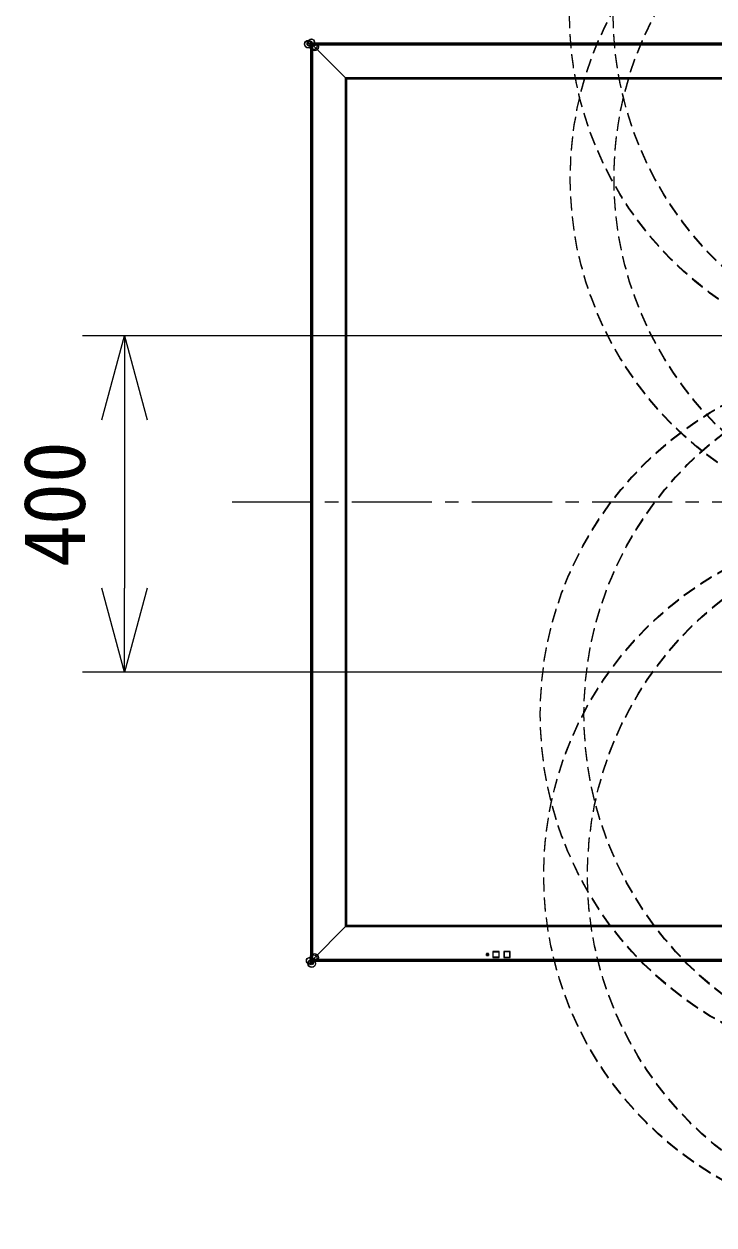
# Model space of a CAD drawing. Units: millimetres, scale not verified. Extents: x -63 to 353, y -57 to 322.
# Drawn here: x -48.98 to -28.48, y 1 to 36.7 of the extents above; entities that cross this region are included whole.
import ezdxf
from ezdxf.enums import TextEntityAlignment as Align

# ---------------------------------------------------------------- set-up
doc = ezdxf.new("R2010")
doc.units = ezdxf.units.MM
doc.header["$LTSCALE"] = 0.125
doc.linetypes.add('USER1', pattern=[4.7625, 3.175, -1.5875])
doc.linetypes.add('USER2', pattern=[28.575, 19.05, -3.175, 3.175, -3.175])
for name, color, linetype, lineweight in [('0-0_0', 7, 'Continuous', 18), ('0-4_SUNPO', 3, 'Continuous', 18), ('0-5_GAIKEI', 1, 'Continuous', 18)]:
    doc.layers.add(name, color=color, linetype=linetype, lineweight=lineweight)
doc.styles.add('ＭＳ ゴシック', font='')
doc.styles.get('ＭＳ ゴシック').set_extended_font_data('MS Gothic')

# ---------------------------------------------------------------- blocks, each defined once
blk = doc.blocks.new('_Open30')
at = {"layer": '0-0_0'}
blk.add_line((0, 0), (-1, 0), dxfattribs=at)
blk.add_lwpolyline([(-1, 0.26795), (0, 0), (-1, -0.26795)], dxfattribs=at)
blk = doc.blocks.new('D2')
at = {"layer": '0-4_SUNPO'}
for p, q in [((40.5377, 214.9295), (17.4568, 214.9295)), ((18.7068, 212.4295), (18.7068, 207.4295)), ((40.5377, 204.9295), (17.4568, 204.9295))]:
    blk.add_line(p, q, dxfattribs=at)
at = {"layer": '0-4_SUNPO', "xscale": 2.5, "yscale": 2.5}
for p, rotation in [((18.7068, 214.9295), 90), ((18.7068, 204.9295), 270)]:
    blk.add_blockref('_Open30', p, dxfattribs=dict(at, rotation=rotation))
at = {"layer": '0-4_SUNPO', "color": 7, "style": 'ＭＳ ゴシック'}
blk.add_text('400', height=1.833, rotation=90, dxfattribs=at).set_placement((18.0818, 208.0545), align=Align.BOTTOM_LEFT)

msp = doc.modelspace()

# ---------------------------------------------------------------- linework, layer by layer
at = {"layer": '0-5_GAIKEI', "color": 7}
for p, q in [((-40.4649, 36.084), (-40.4649, 8.8827)), ((-40.4649, 36.084), (-40.4649, 36.084)), ((-40.4627, 36.0893), (-40.4571, 36.0949)), ((-40.4277, 36.1243), (-40.4571, 36.0949)), ((-40.4277, 36.1243), (-40.4221, 36.1299)), ((-40.4024, 36.1371), (6.1526, 36.1371)), ((-40.4024, 36.1371), (-40.4024, 36.1321)), ((-40.4649, 8.8827), (-40.4649, 8.8827)), ((-40.4571, 8.8718), (-40.4627, 8.8774)), ((-40.4277, 8.8424), (-40.4571, 8.8718)), ((-40.4221, 8.8368), (-40.4277, 8.8424)), ((-40.4222, 8.8843), (-40.4222, 8.8843)), ((-40.4168, 8.8346), (-40.4168, 8.8346)), ((-40.4168, 8.8346), (-40.4024, 8.8346))]:
    msp.add_line(p, q, dxfattribs=at)
at = {"layer": '0-5_GAIKEI'}
for p, q in [((-40.4571, 36.0825), (-40.4576, 36.082)), ((-40.4576, 36.082), (-40.4576, 8.8846)), ((-40.4222, 36.0823), (-40.4571, 36.0825)), ((-40.4222, 36.0823), (-40.4222, 8.8843)), ((-40.4222, 36.0823), (-40.4222, 36.0823)), ((-40.4148, 36.1248), (-40.4153, 36.1243)), ((-40.4153, 36.1243), (-40.4151, 36.0894)), ((-40.4151, 36.0894), (-40.4151, 36.0894)), ((-40.4151, 36.0894), (-40.402, 36.0894)), ((-40.4024, 36.1248), (-40.4148, 36.1248)), ((-40.4045, 36.0717), (-40.4045, 8.8949)), ((-40.3965, 36.0717), (-40.4045, 36.0717)), ((-40.4024, 36.1321), (-40.4024, 36.0953)), ((-40.4024, 36.1298), (6.1526, 36.1298)), ((-40.4024, 36.0944), (6.1526, 36.0944)), ((-40.3987, 36.0764), (-40.3993, 36.0779)), ((-40.3993, 36.0779), (-40.3988, 36.0767)), ((-40.3988, 36.0767), (6.149, 36.0767)), ((-39.4312, 35.1034), (-40.3877, 36.0599)), ((-39.4312, 35.1034), (-39.4312, 9.8632)), ((-39.4312, 35.1034), (5.1815, 35.1034)), ((-39.4312, 35.1034), (-39.4136, 35.0858)), ((-39.4136, 35.0858), (-39.4136, 9.8809)), ((-39.4032, 35.0754), (-39.4136, 35.0858)), ((-39.4136, 35.0858), (5.1638, 35.0858)), ((-39.4032, 35.0754), (-39.4032, 9.8913)), ((-39.4032, 35.0754), (5.1534, 35.0754)), ((-39.3965, 35.0631), (-39.3965, 35.0687)), ((-39.3961, 35.0682), (-39.3965, 35.0682)), ((-39.3965, 35.0681), (5.1467, 35.0681)), ((5.1461, 35.068), (-39.3965, 35.068)), ((-39.3958, 35.0681), (-39.3958, 9.8986)), ((-40.3877, 8.9067), (-39.4312, 9.8632)), ((-39.4312, 9.8632), (-39.4136, 9.8809)), ((5.1815, 9.8632), (-39.4312, 9.8632)), ((5.1638, 9.8809), (-39.4136, 9.8809)), ((-39.3961, 9.8984), (-39.4032, 9.8913)), ((-39.3965, 9.898), (-39.3965, 9.9036)), ((5.1467, 9.8986), (-39.3965, 9.8986)), ((-39.3965, 9.8986), (5.1467, 9.8986)), ((-39.3965, 9.8984), (-39.3961, 9.8984)), ((-35.2361, 9.0671), (-35.2361, 9.0121)), ((-35.2318, 9.0627), (-35.2305, 9.0615)), ((-35.2318, 9.0164), (-35.2318, 9.0627)), ((-35.2305, 9.0177), (-35.2318, 9.0164)), ((-35.1761, 9.0721), (-35.2311, 9.0721)), ((-35.2311, 9.0071), (-35.1761, 9.0071)), ((-35.2305, 9.0177), (-35.2305, 9.0615)), ((-35.2255, 9.0615), (-35.2305, 9.0615)), ((-35.2305, 9.0177), (-35.2255, 9.0177)), ((-35.2255, 9.0665), (-35.2268, 9.0677)), ((-35.2268, 9.0677), (-35.1805, 9.0677)), ((-35.2268, 9.0115), (-35.2255, 9.0127)), ((-35.1805, 9.0115), (-35.2268, 9.0115)), ((-35.2256, 9.0665), (-35.2256, 9.0615)), ((-35.2255, 9.0665), (-35.1817, 9.0665)), ((-35.2255, 9.0615), (-35.1817, 9.0615)), ((-35.2255, 9.0177), (-35.2255, 9.0615)), ((-35.1767, 9.0177), (-35.2255, 9.0177)), ((-35.2255, 9.0177), (-35.2255, 9.0127)), ((-35.1817, 9.0127), (-35.2255, 9.0127)), ((-35.1805, 9.0677), (-35.1817, 9.0665)), ((-35.1817, 9.0615), (-35.1817, 9.0665)), ((-35.1767, 9.0615), (-35.1817, 9.0615)), ((-35.1817, 9.0615), (-35.1817, 9.0177)), ((-35.1817, 9.0127), (-35.1817, 9.0177)), ((-35.1817, 9.0127), (-35.1805, 9.0115)), ((-35.1767, 9.0615), (-35.1755, 9.0627)), ((-35.1767, 9.0615), (-35.1767, 9.0177)), ((-35.1755, 9.0164), (-35.1767, 9.0177)), ((-35.1755, 9.0627), (-35.1755, 9.0164)), ((-35.1711, 9.0121), (-35.1711, 9.0671)), ((-35.0436, 9.1258), (-35.0436, 8.9533)), ((-35.0399, 9.1221), (-35.0387, 9.1209)), ((-35.0399, 8.9571), (-35.0399, 9.1221)), ((-35.0387, 8.9583), (-35.0399, 8.9571)), ((-35.0337, 9.1209), (-35.0387, 9.1209)), ((-35.0387, 8.9583), (-35.0387, 9.1209)), ((-35.0387, 8.9583), (-35.0337, 8.9583)), ((-34.8661, 9.1308), (-35.0386, 9.1308)), ((-35.0386, 8.9483), (-34.8661, 8.9483)), ((-35.0337, 9.1258), (-35.0349, 9.1271)), ((-35.0349, 9.1271), (-34.8699, 9.1271)), ((-35.0349, 8.9521), (-35.0337, 8.9533)), ((-34.8699, 8.9521), (-35.0349, 8.9521)), ((-35.0337, 9.1258), (-34.8711, 9.1258)), ((-35.0337, 9.1258), (-35.0337, 9.1209)), ((-35.0337, 9.1209), (-34.8711, 9.1209)), ((-35.0337, 8.9583), (-35.0337, 9.1209)), ((-34.8661, 8.9583), (-35.0337, 8.9583)), ((-35.0337, 8.9583), (-35.0337, 8.9533)), ((-34.8711, 8.9533), (-35.0337, 8.9533)), ((-34.8699, 9.1271), (-34.8711, 9.1258)), ((-34.8711, 9.1209), (-34.8711, 9.1258)), ((-34.8661, 9.1209), (-34.8711, 9.1209)), ((-34.8711, 9.1209), (-34.8711, 8.9583)), ((-34.8711, 8.9533), (-34.8711, 8.9583)), ((-34.8711, 8.9533), (-34.8699, 8.9521)), ((-34.8661, 9.1209), (-34.8649, 9.1221)), ((-34.8661, 9.1209), (-34.8661, 8.9583)), ((-34.8649, 8.9571), (-34.8661, 8.9583)), ((-34.8649, 9.1221), (-34.8649, 8.9571)), ((-34.8611, 8.9533), (-34.8611, 9.1258)), ((-34.7161, 9.1258), (-34.7161, 8.9533)), ((-34.7124, 9.1221), (-34.7112, 9.1209)), ((-34.7124, 8.9571), (-34.7124, 9.1221)), ((-34.7112, 8.9583), (-34.7124, 8.9571)), ((-34.7112, 9.1209), (-34.7112, 8.9583)), ((-34.7062, 9.1209), (-34.7112, 9.1209)), ((-34.7112, 8.9583), (-34.7062, 8.9583)), ((-34.5386, 9.1308), (-34.7111, 9.1308)), ((-34.7111, 8.9483), (-34.5386, 8.9483)), ((-34.7062, 9.1258), (-34.7074, 9.1271)), ((-34.7074, 9.1271), (-34.5424, 9.1271)), ((-34.7074, 8.9521), (-34.7062, 8.9533)), ((-34.5424, 8.9521), (-34.7074, 8.9521)), ((-34.7062, 9.1258), (-34.5436, 9.1258)), ((-34.7062, 9.1258), (-34.7062, 9.1209)), ((-34.5436, 9.1209), (-34.7062, 9.1209)), ((-34.7062, 9.1209), (-34.7062, 8.9583)), ((-34.7062, 8.9583), (-34.7062, 8.9533)), ((-34.7062, 8.9583), (-34.5386, 8.9583)), ((-34.7062, 8.9533), (-34.5436, 8.9533)), ((-34.5424, 9.1271), (-34.5436, 9.1258)), ((-34.5436, 9.1209), (-34.5436, 9.1258)), ((-34.5386, 9.1209), (-34.5436, 9.1209)), ((-34.5436, 8.9583), (-34.5436, 9.1209)), ((-34.5436, 8.9533), (-34.5436, 8.9583)), ((-34.5436, 8.9533), (-34.5424, 8.9521)), ((-34.5386, 9.1209), (-34.5374, 9.1221)), ((-34.5386, 9.1209), (-34.5386, 8.9583)), ((-34.5374, 8.9571), (-34.5386, 8.9583)), ((-34.5374, 9.1221), (-34.5374, 8.9571)), ((-34.5336, 8.9533), (-34.5336, 9.1258)), ((-40.4576, 8.8846), (-40.4571, 8.8842)), ((-40.4571, 8.8842), (-40.4222, 8.8843)), ((-40.4222, 8.8843), (-40.4045, 8.8949)), ((-40.4151, 8.8773), (-40.4153, 8.8424)), ((-40.4153, 8.8424), (-40.4148, 8.8419)), ((-40.4045, 8.8949), (-40.4151, 8.8773)), ((-40.4151, 8.8773), (-40.4151, 8.8773)), ((-40.402, 8.8773), (-40.4151, 8.8773)), ((-40.4148, 8.8419), (-40.4024, 8.8419)), ((-40.4045, 8.8949), (-40.3965, 8.8949)), ((6.1526, 8.8723), (-40.4024, 8.8723)), ((-40.4024, 8.8346), (-40.4024, 8.8714)), ((6.1526, 8.8369), (-40.4024, 8.8369)), ((-40.3994, 8.8885), (-40.3987, 8.8903)), ((-40.3988, 8.8899), (-40.3994, 8.8885)), ((6.149, 8.8899), (-40.3988, 8.8899))]:
    msp.add_line(p, q, dxfattribs=at)
at = {"layer": '0-5_GAIKEI', "color": 9, "linetype": 'USER2'}
msp.add_line((9.5748, 22.4833), (-42.7908, 22.4833), dxfattribs=at)
at = {"layer": '0-5_GAIKEI'}
for points in [[(-40.4151, 36.0894), (-40.4045, 36.0717), (-40.4222, 36.0823)], [(-39.4032, 35.0754), (-39.3965, 35.0687), (-39.3961, 35.0682)], [(-39.3965, 35.0631), (-39.3959, 35.0631), (-39.3959, 9.9036), (-39.3965, 9.9036)], [(5.1534, 9.8913), (-39.4032, 9.8913), (-39.4136, 9.8809)]]:
    msp.add_lwpolyline(points, dxfattribs=at)
at = {"layer": '0-5_GAIKEI', "color": 7}
for points in [[(-40.4168, 36.1321), (-40.4168, 36.1321), (-40.4024, 36.1321)], [(6.1526, 8.8296), (-40.4024, 8.8296), (-40.4024, 8.8346)]]:
    msp.add_lwpolyline(points, dxfattribs=at)
at = {"layer": '0-5_GAIKEI', "color": 8, "linetype": 'USER1'}
for centre, radius in [((-22.3997, 37.0345), 10.374), ((-22.3997, 37.0145), 10.374), ((-21.0997, 37.0345), 10.374), ((-21.0997, 37.0145), 10.374), ((-22.4008, 32.1219), 10.3457), ((-22.4008, 32.1019), 10.3457), ((-21.1008, 32.1219), 10.3457), ((-21.1008, 32.1019), 10.3457), ((-23.1542, 16.1899), 10.4844), ((-23.1542, 16.1699), 10.4844), ((-21.8542, 16.1899), 10.4844), ((-21.8542, 16.1699), 10.4844), ((-23.1504, 11.4061), 10.3837), ((-21.8504, 11.4061), 10.3837), ((-23.1504, 11.3861), 10.3837), ((-21.8504, 11.3861), 10.3837)]:
    msp.add_circle(centre, radius, dxfattribs=at)
at = {"layer": '0-5_GAIKEI'}
for centre, radius in [((-40.5276, 36.1001), 0.1154), ((-40.5223, 36.0965), 0.1113), ((-40.4894, 36.1088), 0.0762), ((-40.4803, 36.1116), 0.0667), ((-40.4386, 36.1677), 0.0878), ((-40.4396, 36.1648), 0.0847), ((-40.4698, 36.0661), 0.0186), ((-40.4555, 36.1094), 0.027), ((-40.4671, 36.075), 0.00928), ((-40.3515, 36.0188), 0.1235), ((-40.4427, 36.1225), 0.0276), ((-40.3711, 36.034), 0.0987), ((-40.4426, 36.1029), 0.0256), ((-40.4479, 36.0973), 0.018), ((-40.3668, 36.0382), 0.0988), ((-40.4527, 36.0929), 0.0115), ((-40.4558, 36.0907), 0.00762), ((-40.4611, 36.0882), 0.00196), ((-40.46, 36.0888), 0.00304), ((-40.461, 36.0885), 0.00198), ((-40.4617, 36.0884), 0.00133), ((-40.4354, 36.1101), 0.0253), ((-40.4284, 36.1168), 0.0156), ((-40.4242, 36.1219), 0.00889), ((-40.423, 36.124), 0.00654), ((-40.4049, 36.07), 0.0219), ((-40.402, 36.0713), 0.023), ((-40.4073, 36.0745), 0.0168), ((-40.4214, 36.1276), 0.00261), ((-40.4081, 36.0752), 0.0158), ((-40.4086, 36.0765), 0.0145), ((-40.421, 36.1283), 0.00195), ((-40.4224, 36.0825), 0.00031), ((-40.4212, 36.1288), 0.00135), ((-40.4184, 36.0807), 0.00416), ((-40.4087, 36.134), 0.00828), ((-40.3523, 36.0953), 0.0501), ((-40.3523, 36.0953), 0.0501), ((-40.5005, 8.8608), 0.0878), ((-40.4976, 8.8598), 0.0847), ((-40.3516, 8.9479), 0.1235), ((-40.371, 8.9327), 0.0988), ((-40.3668, 8.9283), 0.0987), ((-40.4329, 8.7719), 0.1154), ((-40.4293, 8.7772), 0.1113), ((-40.4416, 8.8101), 0.0762), ((-40.4444, 8.8192), 0.0667), ((-40.4553, 8.8567), 0.0276), ((-40.4668, 8.8907), 0.00828), ((-40.4422, 8.844), 0.027), ((-40.4429, 8.8641), 0.0253), ((-40.4496, 8.871), 0.0156), ((-40.4548, 8.8753), 0.00889), ((-40.4568, 8.8765), 0.00654), ((-40.4611, 8.8785), 0.00195), ((-40.4604, 8.878), 0.00261), ((-40.4616, 8.8783), 0.00135), ((-40.4357, 8.8568), 0.0256), ((-40.4301, 8.8516), 0.018), ((-40.4257, 8.8468), 0.0115), ((-40.4235, 8.8436), 0.00762), ((-40.4041, 8.8974), 0.023), ((-40.4028, 8.8946), 0.0219), ((-40.4216, 8.8394), 0.00304), ((-40.4074, 8.8921), 0.0168), ((-40.4093, 8.8909), 0.0145), ((-40.408, 8.8913), 0.0158), ((-40.4213, 8.8384), 0.00198), ((-40.421, 8.8384), 0.00196), ((-40.4212, 8.8378), 0.00133), ((-40.4135, 8.8811), 0.00416), ((-40.3989, 8.8296), 0.0186), ((-40.4078, 8.8324), 0.00928), ((-40.4153, 8.877), 0.00031), ((-40.3523, 8.8714), 0.0501), ((-40.3523, 8.8713), 0.0501)]:
    msp.add_circle(centre, radius, dxfattribs=at)
at = {"layer": '0-5_GAIKEI', "color": 7}
for centre, start, end in [((-40.4168, 36.1246), 90, 135), ((-40.4574, 8.8827), 180, 225), ((-40.4168, 8.8421), 225, 270)]:
    msp.add_arc(centre, 0.0075, start, end, dxfattribs=at)
at = {"layer": '0-5_GAIKEI'}
for centre, radius, start, end in [((-40.3524, 36.0953), 0.05, 180, 181.01802), ((-40.3524, 36.0953), 0.05, 187.56564, 200.4046), ((-40.3524, 36.0953), 0.05, 201.79707, 225.00001), ((-35.2311, 9.0671), 0.005, 90, 180), ((-35.2311, 9.0121), 0.005, 180, 270), ((-35.2268, 9.0627), 0.005, 90.06979, 179.93021), ((-35.2268, 9.0165), 0.005, 180.06979, 269.93021), ((-35.1805, 9.0627), 0.005, 0.06979, 89.93021), ((-35.1805, 9.0165), 0.005, 270.06979, 359.93021), ((-35.1761, 9.0671), 0.005, 0, 90), ((-35.1761, 9.0121), 0.005, 270, 0), ((-35.0386, 9.1258), 0.005, 90, 180), ((-35.0386, 8.9533), 0.005, 180, 270), ((-35.0349, 9.1221), 0.005, 90.06979, 179.93021), ((-35.0349, 8.9571), 0.005, 180.06979, 269.93021), ((-34.8699, 9.1221), 0.005, 0.06979, 89.93021), ((-34.8699, 8.9571), 0.005, 270.06979, 359.93021), ((-34.8661, 9.1258), 0.005, 0, 90), ((-34.8661, 8.9533), 0.005, 270, 0), ((-34.7111, 9.1258), 0.005, 90, 180), ((-34.7111, 8.9533), 0.005, 180, 270), ((-34.7074, 9.1221), 0.005, 90.06979, 179.93021), ((-34.7074, 8.9571), 0.005, 180.06979, 269.93021), ((-34.5424, 9.1221), 0.005, 0.06979, 89.93021), ((-34.5424, 8.9571), 0.005, 270.06979, 359.93021), ((-34.5386, 9.1258), 0.005, 0, 90), ((-34.5386, 8.9533), 0.005, 270, 0), ((-40.3524, 8.8714), 0.05, 178.98198, 180), ((-40.3524, 8.8714), 0.05, 159.99356, 172.15005), ((-40.3524, 8.8714), 0.05, 135, 158.20293)]:
    msp.add_arc(centre, radius, start, end, dxfattribs=at)
at = {"layer": '0-5_GAIKEI', "color": 7}
for centre, major_axis, start_param, end_param in [((-40.4574, 36.084), (-0.0053, 0.0053), 0, 0.7854502), ((-40.4574, 8.8827), (0.0053, 0.0053), 2.3561424, 3.1415927), ((-40.4168, 8.8421), (-0.0053, -0.0053), 0, 0.7854502)]:
    msp.add_ellipse(centre, major_axis=major_axis, ratio=0.999896, start_param=start_param, end_param=end_param, dxfattribs=at)
at = {"layer": '0-5_GAIKEI'}
for centre, major_axis, ratio, start_param, end_param in [((-40.4447, 36.0825), (-0.0124, 0.0124), 0.57735, 6.2831853, 7.3303829), ((-40.4153, 36.1119), (-0.0124, 0.0124), 0.57735, 5.2359878, 6.2831853), ((-35.2255, 9.0615), (-0.00354, -0.00354), 0.998783, 3.9276009, 5.4971792), ((-35.2255, 9.0177), (0.00354, -0.00354), 0.998783, 3.9276009, 5.4971792), ((-35.1817, 9.0615), (-0.00354, 0.00354), 0.998783, 3.9276009, 5.4971792), ((-35.1817, 9.0177), (0.00354, 0.00354), 0.998783, 3.9276009, 5.4971792), ((-35.0337, 9.1209), (-0.00354, -0.00354), 0.998783, 3.9276009, 5.4971792), ((-35.0337, 8.9583), (0.00354, -0.00354), 0.998783, 3.9276009, 5.4971792), ((-34.8711, 9.1209), (-0.00354, 0.00354), 0.998783, 3.9276009, 5.4971792), ((-34.8711, 8.9583), (0.00354, 0.00354), 0.998783, 3.9276009, 5.4971792), ((-34.7062, 9.1209), (-0.00354, -0.00354), 0.998783, 3.9276009, 5.4971792), ((-34.7062, 8.9583), (-0.00354, 0.00354), 0.998783, 0.7860072, 2.3555855), ((-34.5436, 9.1209), (-0.00354, 0.00354), 0.998783, 3.9276009, 5.4971792), ((-34.5436, 8.9583), (0.00354, 0.00354), 0.998783, 3.9276009, 5.4971792), ((-40.4447, 8.8842), (-0.0124, -0.0124), 0.57735, 5.2359878, 6.2831853), ((-40.4153, 8.8547), (-0.0124, -0.0124), 0.57735, 6.2831853, 7.3303829)]:
    msp.add_ellipse(centre, major_axis=major_axis, ratio=ratio, start_param=start_param, end_param=end_param, dxfattribs=at)

# ---------------------------------------------------------------- block references
at = {"layer": '0-4_SUNPO'}
msp.add_blockref('D2', (-64.6989, -187.4967), dxfattribs=at)

doc.saveas('drawing.dxf')
